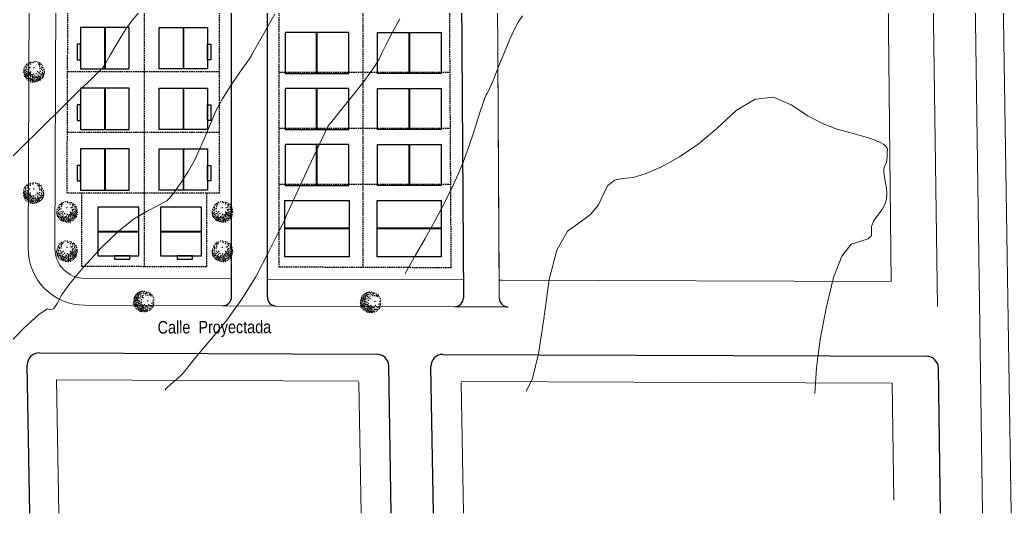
# Model space of a CAD drawing. Header units: inches. Extents: x 203 to 1065, y -1127 to 921.
# Drawn here: x 899.5 to 1065.5, y 166.2 to 248.7 of the extents above; entities that cross this region are included whole.
import ezdxf

# ---------------------------------------------------------------- set-up
doc = ezdxf.new("R2010")
doc.units = ezdxf.units.IN
doc.header["$MEASUREMENT"] = 0
doc.linetypes.add('DASHED2', pattern=[0.375, 0.25, -0.125])
for name, color, linetype in [('calle', 3, 'Continuous'), ('Cumbreras', 140, 'Continuous'), ('CURVAS', 32, 'Continuous'), ('D2', 40, 'Continuous'), ('D3', 30, 'Continuous'), ('D4', 210, 'Continuous'), ('DESLINDE', 2, 'Continuous'), ('P-035', 3, 'Continuous'), ('Vegetación', 102, 'Continuous')]:
    doc.layers.add(name, color=color, linetype=linetype)
doc.layers.add('Limite terrenos', color=2, linetype='DASHED2', transparency=0.4)
doc.styles.add('TECHNICLITE', font='techl___.ttf')

# ---------------------------------------------------------------- blocks, each defined once
blk = doc.blocks.new('RB13')
for p, q in [((-0.0794, 0.4783), (-0.1105, 0.4783)), ((-0.095, 0.4938), (-0.095, 0.4627)), ((0.0169, 0.4811), (-0.0143, 0.4811)), ((0.0013, 0.4967), (0.0013, 0.4655)), ((0.1343, 0.4627), (0.1343, 0.4315)), ((-0.2463, 0.4216), (-0.2775, 0.4216)), ((-0.2619, 0.4372), (-0.2619, 0.406)), ((-0.1671, 0.4443), (-0.1983, 0.4443)), ((-0.1827, 0.4598), (-0.1827, 0.4287)), ((0.0593, 0.4301), (0.0281, 0.4301)), ((0.0437, 0.4457), (0.0437, 0.4145)), ((0.1499, 0.4471), (0.1187, 0.4471)), ((0.2178, 0.4329), (0.1866, 0.4329)), ((0.2022, 0.4485), (0.2022, 0.4173)), ((-0.2718, 0.3734), (-0.303, 0.3734)), ((-0.2874, 0.389), (-0.2874, 0.3578)), ((-0.2167, 0.3833), (-0.2167, 0.3522)), ((0.1484, 0.3833), (0.1484, 0.3522)), ((0.2475, 0.3777), (0.2475, 0.3465)), ((0.3168, 0.3762), (0.2857, 0.3762)), ((0.3013, 0.3918), (0.3013, 0.3607)), ((-0.3284, 0.3479), (-0.3596, 0.3479)), ((-0.344, 0.3635), (-0.344, 0.3323)), ((-0.2648, 0.338), (-0.2648, 0.3068)), ((-0.2011, 0.3677), (-0.2322, 0.3677)), ((0.164, 0.3677), (0.1328, 0.3677)), ((0.2631, 0.3621), (0.2319, 0.3621)), ((0.365, 0.3394), (0.3338, 0.3394)), ((0.3494, 0.355), (0.3494, 0.3238)), ((-0.3893, 0.2898), (-0.3893, 0.2587)), ((-0.2492, 0.3224), (-0.2803, 0.3224)), ((0.2914, 0.2941), (0.2602, 0.2941)), ((0.2758, 0.3097), (0.2758, 0.2785)), ((0.4088, 0.2842), (0.4088, 0.253)), ((-0.3737, 0.2742), (-0.4049, 0.2742)), ((-0.2577, 0.2431), (-0.2888, 0.2431)), ((-0.2733, 0.2587), (-0.2733, 0.2275)), ((0.2418, 0.2445), (0.2418, 0.2133)), ((0.3848, 0.2459), (0.3536, 0.2459)), ((0.3692, 0.2615), (0.3692, 0.2303)), ((0.4244, 0.2686), (0.3932, 0.2686)), ((-0.4048, 0.2006), (-0.436, 0.2006)), ((-0.4204, 0.2162), (-0.4204, 0.185)), ((-0.3482, 0.1977), (-0.3794, 0.1977)), ((-0.3638, 0.2133), (-0.3638, 0.1822)), ((0.0055, 0.1977), (-0.0256, 0.1977)), ((-0.0101, 0.2133), (-0.0101, 0.1822)), ((0.1951, 0.2034), (0.164, 0.2034)), ((0.1796, 0.219), (0.1796, 0.1878)), ((0.2574, 0.2289), (0.2262, 0.2289)), ((0.3734, 0.1892), (0.3423, 0.1892)), ((0.3579, 0.2048), (0.3579, 0.1737)), ((0.4612, 0.1892), (0.43, 0.1892)), ((0.4456, 0.2048), (0.4456, 0.1737)), ((-0.3638, 0.1425), (-0.3638, 0.1113)), ((-0.2718, 0.1581), (-0.303, 0.1581)), ((-0.2874, 0.1737), (-0.2874, 0.1425)), ((0.2843, 0.1397), (0.2843, 0.1085)), ((-0.4473, 0.1184), (-0.4785, 0.1184)), ((-0.4629, 0.134), (-0.4629, 0.1028)), ((-0.3482, 0.1269), (-0.3794, 0.1269)), ((0.2602, 0.1014), (0.2291, 0.1014)), ((0.2447, 0.117), (0.2447, 0.0858)), ((0.2999, 0.1241), (0.2687, 0.1241)), ((0.3848, 0.1099), (0.3536, 0.1099)), ((0.3692, 0.1255), (0.3692, 0.0943)), ((0.4782, 0.1014), (0.447, 0.1014)), ((0.4626, 0.117), (0.4626, 0.0858)), ((-0.4799, 0.0518), (-0.4799, 0.0207)), ((-0.3879, 0.0561), (-0.419, 0.0561)), ((-0.4034, 0.0717), (-0.4034, 0.0405)), ((0.2588, 0.0575), (0.2588, 0.0263)), ((0.43, 0.0646), (0.3989, 0.0646)), ((0.4145, 0.0802), (0.4145, 0.049)), ((-0.4643, 0.0362), (-0.4954, 0.0362)), ((-0.2803, 0.0249), (-0.3115, 0.0249)), ((-0.2959, 0.0405), (-0.2959, 0.0093)), ((-0.1643, 0.0079), (-0.1954, 0.0079)), ((-0.1799, 0.0235), (-0.1799, -0.0077)), ((0.164, 0.0051), (0.1328, 0.0051)), ((0.1484, 0.0207), (0.1484, -0.0105)), ((0.2744, 0.0419), (0.2432, 0.0419)), ((0.3593, 0.0164), (0.3281, 0.0164)), ((0.3437, 0.032), (0.3437, 0.0008)), ((0.4031, 0.0037), (0.4031, -0.0275)), ((0.4782, 0.0277), (0.447, 0.0277)), ((0.4626, 0.0433), (0.4626, 0.0122)), ((-0.4671, -0.0261), (-0.4983, -0.0261)), ((-0.4827, -0.0105), (-0.4827, -0.0417)), ((-0.3737, -0.0289), (-0.4049, -0.0289)), ((-0.3893, -0.0133), (-0.3893, -0.0445)), ((-0.218, -0.0403), (-0.2492, -0.0403)), ((-0.2336, -0.0247), (-0.2336, -0.0558)), ((0.2206, -0.0318), (0.1895, -0.0318)), ((0.205, -0.0162), (0.205, -0.0473)), ((0.2999, -0.0289), (0.2687, -0.0289)), ((0.2843, -0.0133), (0.2843, -0.0445)), ((0.4187, -0.0119), (0.3876, -0.0119)), ((0.4866, -0.0233), (0.4555, -0.0233)), ((0.4711, -0.0077), (0.4711, -0.0388)), ((-0.4614, -0.0856), (-0.4926, -0.0856)), ((-0.477, -0.07), (-0.477, -0.1012)), ((-0.4063, -0.0842), (-0.4063, -0.1153)), ((-0.2718, -0.0828), (-0.303, -0.0828)), ((-0.2874, -0.0672), (-0.2874, -0.0983)), ((-0.0964, -0.0856), (-0.1275, -0.0856)), ((-0.1119, -0.07), (-0.1119, -0.1012)), ((0.181, -0.0658), (0.1498, -0.0658)), ((0.1654, -0.0502), (0.1654, -0.0813)), ((0.2716, -0.0884), (0.2404, -0.0884)), ((0.256, -0.0728), (0.256, -0.104)), ((0.3565, -0.0743), (0.3253, -0.0743)), ((0.3409, -0.0587), (0.3409, -0.0898)), ((0.4329, -0.0714), (0.4017, -0.0714)), ((0.4173, -0.0558), (0.4173, -0.087)), ((-0.46, -0.1323), (-0.46, -0.1635)), ((-0.3907, -0.0998), (-0.4219, -0.0998)), ((-0.3313, -0.1168), (-0.3624, -0.1168)), ((-0.3468, -0.1012), (-0.3468, -0.1323)), ((-0.1968, -0.1267), (-0.1968, -0.1578)), ((0.0282, -0.1111), (-0.003, -0.1111)), ((0.0126, -0.0955), (0.0126, -0.1267)), ((0.0777, -0.1323), (0.0777, -0.1635)), ((0.147, -0.1224), (0.1159, -0.1224)), ((0.1315, -0.1068), (0.1315, -0.138)), ((0.2121, -0.1111), (0.181, -0.1111)), ((0.1965, -0.0955), (0.1965, -0.1267)), ((0.3084, -0.1338), (0.2772, -0.1338)), ((0.2928, -0.1182), (0.2928, -0.1493)), ((0.4074, -0.1309), (0.3762, -0.1309)), ((0.3918, -0.1153), (0.3918, -0.1465)), ((0.4668, -0.1196), (0.4357, -0.1196)), ((0.4513, -0.104), (0.4513, -0.1352)), ((-0.4445, -0.1479), (-0.4756, -0.1479)), ((-0.4402, -0.1833), (-0.4402, -0.2145)), ((-0.3865, -0.1748), (-0.3865, -0.206)), ((-0.3185, -0.172), (-0.3185, -0.2032)), ((-0.1813, -0.1423), (-0.2124, -0.1423)), ((-0.0143, -0.1819), (-0.0454, -0.1819)), ((-0.0299, -0.1663), (-0.0299, -0.1975)), ((0.0933, -0.1479), (0.0621, -0.1479)), ((0.1456, -0.1777), (0.1456, -0.2088)), ((0.2433, -0.1706), (0.2121, -0.1706)), ((0.2277, -0.155), (0.2277, -0.1862)), ((0.2899, -0.1777), (0.2899, -0.2088)), ((0.3678, -0.1593), (0.3366, -0.1593)), ((0.3522, -0.1437), (0.3522, -0.1748)), ((0.3635, -0.1748), (0.3635, -0.206)), ((0.4314, -0.1833), (0.4314, -0.2145)), ((-0.4246, -0.1989), (-0.4558, -0.1989)), ((-0.3709, -0.1904), (-0.402, -0.1904)), ((-0.303, -0.1876), (-0.3341, -0.1876)), ((-0.2322, -0.2018), (-0.2634, -0.2018)), ((-0.2478, -0.1862), (-0.2478, -0.2173)), ((-0.1728, -0.2273), (-0.2039, -0.2273)), ((-0.1883, -0.2117), (-0.1883, -0.2429)), ((-0.0737, -0.2159), (-0.1049, -0.2159)), ((-0.0893, -0.2003), (-0.0893, -0.2315)), ((0.0791, -0.2074), (0.0479, -0.2074)), ((0.0635, -0.1918), (0.0635, -0.223)), ((0.1612, -0.1933), (0.13, -0.1933)), ((0.1598, -0.2173), (0.1598, -0.2485)), ((0.3055, -0.1933), (0.2744, -0.1933)), ((0.338, -0.2258), (0.338, -0.257)), ((0.3791, -0.1904), (0.3479, -0.1904)), ((0.447, -0.1989), (0.4159, -0.1989)), ((-0.3907, -0.2499), (-0.4219, -0.2499)), ((-0.4063, -0.2344), (-0.4063, -0.2655)), ((-0.2945, -0.2613), (-0.3256, -0.2613)), ((-0.31, -0.2457), (-0.31, -0.2769)), ((-0.2209, -0.2669), (-0.252, -0.2669)), ((-0.2365, -0.2514), (-0.2365, -0.2825)), ((-0.1303, -0.2726), (-0.1615, -0.2726)), ((-0.1459, -0.257), (-0.1459, -0.2882)), ((-0.0709, -0.2698), (-0.102, -0.2698)), ((-0.0865, -0.2542), (-0.0865, -0.2854)), ((0.0084, -0.2584), (-0.0228, -0.2584)), ((-0.0072, -0.2429), (-0.0072, -0.274)), ((0.0706, -0.2584), (0.0395, -0.2584)), ((0.055, -0.2429), (0.055, -0.274)), ((0.1753, -0.2329), (0.1442, -0.2329)), ((0.2659, -0.2584), (0.2347, -0.2584)), ((0.2503, -0.2429), (0.2503, -0.274)), ((0.2758, -0.2769), (0.2758, -0.308)), ((0.3536, -0.2414), (0.3225, -0.2414)), ((0.4074, -0.2556), (0.3762, -0.2556)), ((0.3918, -0.24), (0.3918, -0.2712)), ((-0.3596, -0.3038), (-0.3907, -0.3038)), ((-0.3751, -0.2882), (-0.3751, -0.3194)), ((-0.2435, -0.3123), (-0.2747, -0.3123)), ((-0.2591, -0.2967), (-0.2591, -0.3279)), ((-0.1614, -0.3151), (-0.1926, -0.3151)), ((-0.177, -0.2995), (-0.177, -0.3307)), ((-0.0242, -0.3137), (-0.0242, -0.3449)), ((0.0989, -0.3066), (0.0678, -0.3066)), ((0.0833, -0.291), (0.0833, -0.3222)), ((0.089, -0.3222), (0.089, -0.3534)), ((0.181, -0.3236), (0.1498, -0.3236)), ((0.1654, -0.308), (0.1654, -0.3392)), ((0.2206, -0.3151), (0.1895, -0.3151)), ((0.205, -0.2995), (0.205, -0.3307)), ((0.2914, -0.2924), (0.2602, -0.2924)), ((0.3565, -0.3151), (0.3253, -0.3151)), ((0.3409, -0.2995), (0.3409, -0.3307)), ((-0.3058, -0.3519), (-0.3369, -0.3519)), ((-0.3214, -0.3364), (-0.3214, -0.3675)), ((-0.2407, -0.3519), (-0.2719, -0.3519)), ((-0.2563, -0.3364), (-0.2563, -0.3675)), ((-0.1827, -0.359), (-0.1827, -0.3902)), ((-0.0992, -0.3463), (-0.1304, -0.3463)), ((-0.1148, -0.3307), (-0.1148, -0.3619)), ((-0.0086, -0.3293), (-0.0398, -0.3293)), ((0.065, -0.3491), (0.0338, -0.3491)), ((0.0494, -0.3335), (0.0494, -0.3647)), ((0.1046, -0.3378), (0.0734, -0.3378)), ((0.1456, -0.3619), (0.1456, -0.393)), ((0.297, -0.3689), (0.2659, -0.3689)), ((0.2814, -0.3534), (0.2814, -0.3845)), ((-0.2633, -0.3859), (-0.2945, -0.3859)), ((-0.2789, -0.3704), (-0.2789, -0.4015)), ((-0.1954, -0.4058), (-0.2266, -0.4058)), ((-0.211, -0.3902), (-0.211, -0.4214)), ((-0.1671, -0.3746), (-0.1983, -0.3746)), ((-0.0737, -0.3888), (-0.1049, -0.3888)), ((-0.0893, -0.3732), (-0.0893, -0.4044)), ((0.0169, -0.4001), (-0.0143, -0.4001)), ((0.0013, -0.3845), (0.0013, -0.4157)), ((0.0819, -0.4114), (0.0508, -0.4114)), ((0.0664, -0.3959), (0.0664, -0.427)), ((0.1612, -0.3774), (0.13, -0.3774)), ((0.1343, -0.4044), (0.1343, -0.4355)), ((0.2433, -0.4086), (0.2121, -0.4086)), ((0.2277, -0.393), (0.2277, -0.4242)), ((-0.1331, -0.4341), (-0.1643, -0.4341)), ((-0.1487, -0.4185), (-0.1487, -0.4497)), ((-0.0539, -0.4568), (-0.0851, -0.4568)), ((-0.0695, -0.4412), (-0.0695, -0.4724)), ((-0.0242, -0.4497), (-0.0242, -0.4809)), ((0.055, -0.4582), (0.055, -0.4894)), ((0.1499, -0.4199), (0.1187, -0.4199)), ((0.1456, -0.4469), (0.1456, -0.478)), ((-0.0086, -0.4653), (-0.0398, -0.4653)), ((0.0706, -0.4738), (0.0395, -0.4738)), ((0.1612, -0.4624), (0.13, -0.4624))]:
    blk.add_line(p, q)
blk = doc.blocks.new('52312494')
at = {"xscale": 10, "zscale": 10}
blk.add_blockref('RB13', (0.076, -0.047), dxfattribs=at)
blk = doc.blocks.new('ARBOL39')
at = {"xscale": 0.15, "yscale": 1.5, "zscale": 0.15}
blk.add_blockref('52312494', (0, 0), dxfattribs=at)
blk = doc.blocks.new('A$C662B019F')
at = {"layer": 'Cumbreras'}
for p, q in [((-6.9, 4.67), (0, 4.67)), ((-6.9, 4.57), (0, 4.57))]:
    blk.add_line(p, q, dxfattribs=at)
at = {"layer": 'D2'}
for points in [[(-6.9, 0.55), (0, 0.55), (0, 8.69), (-6.9, 8.69)], [(-4.11, 0), (-1.53, 0), (-1.53, 0.55), (-4.11, 0.55)]]:
    blk.add_lwpolyline(points, close=True, dxfattribs=at)
blk = doc.blocks.new('A$C2B9729C7')
at = {"layer": 'Cumbreras'}
for p, q in [((-5.39, 0), (-5.39, 6.88)), ((-5.29, 0), (-5.29, 6.88))]:
    blk.add_line(p, q, dxfattribs=at)
at = {"layer": 'D3'}
blk.add_lwpolyline([(-10.68, 0), (0, 0), (0, 6.88), (-10.68, 6.88)], close=True, dxfattribs=at)
blk = doc.blocks.new('A$C70AF2EE4')
at = {"layer": 'Cumbreras'}
for p, q in [((-10.76, 4.76), (0, 4.76)), ((-10.76, 4.66), (0, 4.66))]:
    blk.add_line(p, q, dxfattribs=at)
at = {"layer": 'D4'}
blk.add_lwpolyline([(-10.76, 0), (0, 0), (0, 9.41), (-10.76, 9.41)], close=True, dxfattribs=at)

msp = doc.modelspace()

# ---------------------------------------------------------------- linework, layer by layer
at = {"color": 3, "lineweight": 13}
for p, q in [((1053.153, 200.746), (1049.494, 454.213)), ((1060.715, 166.155), (1056.557, 454.213)), ((1061.039, 454.213), (1065.496, 166.155)), ((905.353, 210.456), (905.98, 373.819)), ((906.008, 166.155), (905.625, 188.473)), ((956.621, 166.155), (956.245, 188.112)), ((973.774, 166.155), (973.399, 188.047)), ((1045.864, 168.327), (1045.581, 187.938))]:
    msp.add_line(p, q, dxfattribs=at)
at = {"color": 1, "lineweight": 0}
for p, q in [((901.48, 373.82), (900.853, 210.492)), ((978.72, 373.798), (979.751, 202.174)), ((910.316, 200.956), (933.419, 200.867)), ((942.419, 200.832), (972.245, 200.718))]:
    msp.add_line(p, q, dxfattribs=at)
at = {"color": 3, "lineweight": 13}
for points in [[(956.242, 188.281), (905.625, 188.473)], [(1045.581, 187.942), (973.396, 188.216)]]:
    msp.add_lwpolyline(points, dxfattribs=at)
at = {"color": 1, "lineweight": 0}
msp.add_arc((910.353, 210.456), 9.5, 179.7798, 269.7798, dxfattribs=at)
at = {"layer": 'calle', "color": 4}
for p, q in [((934.925, 202.367), (934.925, 340.856)), ((972.921, 340.365), (973.75, 202.227)), ((940.925, 202.332), (940.925, 340.356)), ((902.708, 192.987), (959.251, 192.774)), ((970.315, 192.732), (1051.309, 192.428)), ((901.126, 166.155), (900.701, 190.952)), ((961.666, 166.155), (961.243, 190.808)), ((968.729, 166.155), (968.308, 190.698)), ((1053.652, 166.155), (1053.301, 190.456))]:
    msp.add_line(p, q, dxfattribs=at)
for centre, radius, start, end in [((933.425, 202.367), 1.5, 269.7798, 0), ((942.425, 202.332), 1.5, 180, 269.7798), ((972.25, 202.218), 1.5, 269.7798, 0.34404), ((981.251, 202.183), 1.5, 180.34404, 269.7798), ((902.7, 190.987), 2, 89.78446, 180.98285), ((959.244, 190.774), 2, 0.98285, 89.78446), ((970.308, 190.732), 2, 89.78446, 180.98285), ((1051.301, 190.428), 2, 0.82699, 89.78446)]:
    msp.add_arc(centre, radius, start, end, dxfattribs=at)
at = {"layer": 'CURVAS', "lineweight": 0}
for p, q in [((982.942, 248.36), (983.633, 249.407)), ((982.309, 247.169), (982.942, 248.36)), ((981.537, 245.49), (982.309, 247.169)), ((980.628, 243.324), (981.537, 245.49)), ((979.708, 241.04), (980.628, 243.324)), ((978.998, 239.292), (979.708, 241.04)), ((978.503, 238.093), (978.998, 239.292)), ((978.191, 237.369), (978.503, 238.093)), ((977.17, 235.164), (977.557, 236.182)), ((977.557, 236.182), (977.736, 236.469)), ((977.736, 236.469), (977.939, 236.837)), ((977.939, 236.837), (978.191, 237.369)), ((976.513, 233.205), (977.17, 235.164)), ((975.591, 230.321), (976.513, 233.205)), ((974.619, 227.392), (975.591, 230.321)), ((973.718, 224.915), (974.619, 227.392)), ((972.89, 222.891), (973.718, 224.915)), ((972.047, 221.063), (972.89, 222.891)), ((971.076, 219.088), (972.047, 221.063)), ((969.975, 216.962), (971.076, 219.088)), ((968.734, 214.665), (969.975, 216.962)), ((967.324, 212.128), (968.734, 214.665)), ((965.742, 209.347), (967.324, 212.128)), ((964.023, 206.281), (965.742, 209.347))]:
    msp.add_line(p, q, dxfattribs=at)
at = {"layer": 'CURVAS', "color": 41, "lineweight": 0}
for points in [[(919.377, 249.975), (918.224, 248.589), (917.167, 247.101), (916.209, 245.546), (915.376, 244.146), (914.671, 242.938), (914.094, 241.926), (913.633, 241.16), (913.285, 240.652), (913.024, 240.372), (912.32, 239.696), (910.97, 238.387), (908.974, 236.446), (906.381, 233.907), (903.216, 230.791), (899.48, 227.099), (895.954, 223.594)], [(963.117, 248.924), (961.828, 246.541), (960.828, 244.608), (960.121, 243.154), (959.579, 242.023), (958.532, 240.408), (956.885, 238.194), (954.733, 235.488), (953.006, 233.339), (951.944, 232.018), (951.531, 231.504), (951.338, 231.26), (951.18, 231.053), (951.055, 230.88), (950.599, 229.96), (949.54, 227.713), (947.879, 224.138), (946.1, 220.29), (944.856, 217.581), (944.148, 216.016), (943.657, 214.946), (942.645, 212.881), (941.083, 209.76), (939.02, 205.817), (936.643, 201.955), (933.97, 198.265), (931.123, 194.832), (928.952, 192.246), (927.622, 190.623), (927.082, 189.91), (926.554, 189.324), (925.777, 188.602), (924.758, 187.748), (923.973, 187.027), (923.802, 186.762)], [(1032.595, 186.191), (1032.902, 190.493), (1033.532, 195.249), (1034.487, 200.458), (1035.724, 205.591), (1037.126, 209.19), (1038.688, 211.171), (1040.34, 211.696), (1041.522, 212.087), (1042.111, 212.633), (1042.115, 213.334), (1042.112, 214.144), (1042.439, 215.037), (1043.096, 216.013), (1043.867, 217.018), (1044.383, 217.963), (1044.638, 218.847), (1044.663, 219.684), (1044.599, 220.544), (1044.464, 221.436), (1044.267, 222.351), (1044.155, 223.16), (1044.182, 223.818), (1044.347, 224.323), (1044.546, 224.767), (1044.673, 225.241), (1044.73, 225.746), (1044.734, 226.233), (1044.735, 226.577), (1044.735, 226.768), (1044.736, 226.824), (1044.745, 226.868), (1044.765, 226.929), (1044.794, 227.006), (1044.773, 227.13), (1044.669, 227.318), (1044.481, 227.57), (1044.147, 227.874), (1043.561, 228.208), (1042.721, 228.572), (1041.615, 228.968), (1040.189, 229.405), (1038.436, 229.886), (1036.359, 230.427), (1034.023, 231.328), (1031.451, 232.696), (1028.643, 234.533), (1025.669, 235.805), (1022.599, 235.477), (1019.434, 233.55), (1016.215, 230.552), (1013.054, 227.944), (1009.957, 225.809), (1006.96, 224.152), (1004.343, 222.997), (1002.168, 222.35), (1000.432, 222.2), (999.046, 221.877), (997.954, 220.985), (997.158, 219.525), (996.366, 217.775), (995.084, 216.212), (993.304, 214.844), (991.181, 213.342), (989.422, 210.212), (988.113, 205.271), (987.23, 198.661), (986.347, 192.837), (985.309, 188.688), (984.269, 186.533)]]:
    msp.add_lwpolyline(points, dxfattribs=at)
at = {"layer": 'CURVAS', "lineweight": 0}
msp.add_lwpolyline([(942.151, 249.684), (940.831, 247.372), (939.58, 245.163), (938.76, 243.708), (938.373, 243.006), (938.284, 242.826), (938.212, 242.689), (938.148, 242.58), (937.986, 242.342), (937.353, 241.435), (936.22, 239.814), (934.69, 237.601), (933.381, 235.526), (932.398, 233.71), (931.716, 232.132), (931.06, 230.531), (930.349, 228.831), (929.581, 227.034), (928.694, 225.202), (927.659, 223.364), (926.476, 221.52), (925.387, 219.967), (924.594, 218.948), (924.096, 218.463), (923.539, 218.172), (922.409, 217.578), (920.701, 216.678), (918.489, 215.354), (915.953, 213.319), (913.101, 210.561), (910.135, 207.329), (907.88, 204.646), (906.425, 202.625), (905.695, 201.252), (905.134, 200.442), (904.631, 200.176), (904.127, 200.358), (902.723, 199.491), (900.106, 197.058), (896.307, 193.091)], dxfattribs=at)
at = {"layer": 'DESLINDE', "color": 4, "linetype": 'Continuous', "lineweight": 0}
msp.add_lwpolyline([(979.733, 205.189), (980.233, 205.187), (1045.402, 204.937), (1043.622, 373.779), (979.22, 373.798), (978.72, 373.798)], close=True, dxfattribs=at)
at = {"layer": 'Limite terrenos'}
for p, q in [((907.388, 219.726), (907.856, 341.526)), ((920.265, 341.526), (920.265, 207.418)), ((932.925, 219.726), (932.925, 341.526)), ((942.925, 207.339), (942.925, 339.856)), ((956.964, 207.285), (956.964, 339.856)), ((971.72, 207.229), (970.947, 335.999)), ((932.925, 240.026), (907.466, 240.026)), ((942.925, 240.006), (971.524, 240.006)), ((932.925, 229.876), (907.427, 229.876)), ((942.925, 230.626), (971.58, 230.626)), ((942.925, 221.246), (971.636, 221.246)), ((932.925, 219.726), (907.388, 219.726)), ((909.785, 219.726), (909.785, 207.463)), ((930.744, 219.726), (930.744, 207.38)), ((930.744, 207.38), (909.785, 207.461)), ((971.72, 207.229), (942.925, 207.339))]:
    msp.add_line(p, q, dxfattribs=at)
at = {"layer": 'P-035', "color": 3, "linetype": 'Continuous', "lineweight": 0}
for p, q in [((905.98, 373.819), (905.353, 210.486)), ((910.333, 205.456), (934.925, 205.361)), ((940.925, 205.338), (973.733, 205.212)), ((933.419, 200.867), (942.419, 200.832)), ((972.245, 200.718), (981.245, 200.683))]:
    msp.add_line(p, q, dxfattribs=at)
msp.add_arc((910.353, 210.456), 5, 179.7798, 269.7798, dxfattribs=at)

# ---------------------------------------------------------------- block references
at = {"layer": 'D2', "rotation": 270}
for p in [(909.061, 240.537), (909.061, 230.387), (909.061, 220.237)]:
    msp.add_blockref('A$C662B019F', p, dxfattribs=at)
at = {"layer": 'D2', "xscale": -1, "rotation": 89.99999999999616}
for p in [(931.469, 240.537), (931.469, 230.387), (931.469, 220.237)]:
    msp.add_blockref('A$C662B019F', p, dxfattribs=at)
at = {"layer": 'D2'}
for p in [(919.424, 208.672), (929.904, 208.672)]:
    msp.add_blockref('A$C662B019F', p, dxfattribs=at)
at = {"layer": 'D3'}
for p in [(954.557, 239.749), (954.557, 230.369), (954.557, 220.989)]:
    msp.add_blockref('A$C2B9729C7', p, dxfattribs=at)
at = {"layer": 'D3', "xscale": -1, "rotation": 1.41278668763789e-06}
for p in [(959.372, 239.749), (959.372, 230.369), (959.372, 220.989)]:
    msp.add_blockref('A$C2B9729C7', p, dxfattribs=at)
at = {"layer": 'D4', "xscale": -1, "rotation": 7.063934237550028e-07}
for p in [(943.875, 209.083), (959.298, 209.083)]:
    msp.add_blockref('A$C70AF2EE4', p, dxfattribs=at)
at = {"layer": 'Vegetación', "yscale": 2.39420562439072, "zscale": 2.39420562439072}
for p, xscale in [((901.827, 240.217), -2.39420562439072), ((901.749, 219.917), -2.39420562439072), ((907.348, 216.719), 2.39420562439072), ((933.361, 216.719), 2.39420562439072), ((907.336, 210.115), 2.39420562439072), ((933.361, 210.115), 2.39420562439072)]:
    msp.add_blockref('ARBOL39', p, dxfattribs=dict(at, xscale=xscale))
at = {"layer": 'Vegetación', "xscale": 2.394205624390721, "yscale": 2.394205624390721, "zscale": 2.394205624390721, "rotation": 280.2133103600347}
for p in [(920.382, 201.6), (958.379, 201.465)]:
    msp.add_blockref('ARBOL39', p, dxfattribs=at)

# ---------------------------------------------------------------- texts
at = {"style": 'TECHNICLITE'}
msp.add_text('Calle  Proyectada', height=2.10263, rotation=0.22558, dxfattribs=at).set_placement((922.55, 196.219))

doc.saveas('drawing.dxf')
